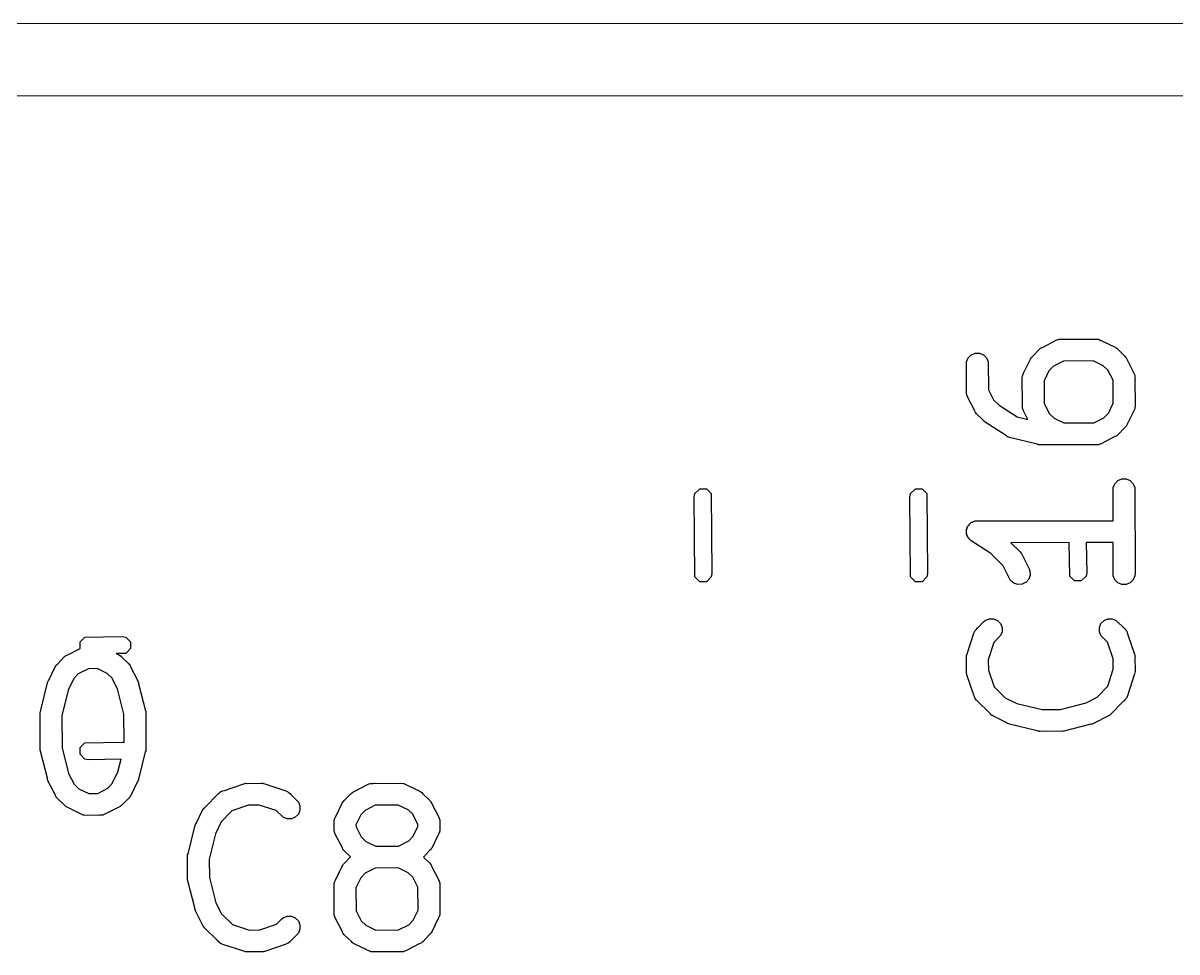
# Model space of a CAD drawing. Extents: x 94 to 206, y -143 to -44.
# Drawn here: x 155.87 to 163.73, y -86.15 to -79.82 of the extents above; entities that cross this region are included whole.
import ezdxf

# ---------------------------------------------------------------- set-up
doc = ezdxf.new("R2010")
doc.units = 0
doc.layers.add('BLACK', color=7, linetype='CONTINUOUS')

msp = doc.modelspace()

# ---------------------------------------------------------------- linework, layer by layer
at = {"layer": 'BLACK', "linetype": 'CONTINUOUS'}
for p, q in [((129.691227, -79.824804), (177.52, -79.82)), ((177.270031, -80.315226), (129.985233, -80.319975)), ((162.797976, -82.042681), (162.803725, -82.037962)), ((162.803725, -82.037962), (162.805025, -82.036464)), ((162.805025, -82.036464), (162.806438, -82.035736)), ((162.806438, -82.035736), (162.809341, -82.033354)), ((162.809341, -82.033354), (162.818151, -82.029704)), ((162.818151, -82.029704), (162.912706, -81.981013)), ((162.912706, -81.981013), (162.926437, -81.975758)), ((162.926437, -81.975758), (162.929126, -81.975566)), ((162.929126, -81.975566), (162.931615, -81.974536)), ((162.931615, -81.974536), (162.944684, -81.974461)), ((162.944684, -81.974461), (162.955627, -81.973684)), ((162.955627, -81.973684), (162.957736, -81.974387)), ((162.957736, -81.974387), (163.184342, -81.973095)), ((163.184342, -81.973095), (163.198974, -81.974536)), ((163.198974, -81.974536), (163.201463, -81.975567)), ((163.201463, -81.975567), (163.204151, -81.975758)), ((163.204151, -81.975758), (163.217144, -81.982062)), ((163.217144, -81.982062), (163.22601, -81.985735)), ((163.22601, -81.985735), (163.227232, -81.986957)), ((163.227232, -81.986957), (163.313121, -82.028632)), ((163.313121, -82.028632), (163.319417, -82.032595)), ((163.319417, -82.032595), (163.321247, -82.033353)), ((163.321247, -82.033353), (163.322418, -82.034484)), ((163.322418, -82.034484), (163.325564, -82.036464)), ((163.325564, -82.036464), (163.331195, -82.042957)), ((162.30126, -82.128701), (162.312459, -82.101665)), ((162.312459, -82.101665), (162.333151, -82.080973)), ((162.333151, -82.080973), (162.360187, -82.069774)), ((162.360187, -82.069774), (162.389451, -82.069774)), ((162.389451, -82.069774), (162.416487, -82.080973)), ((162.416487, -82.080973), (162.437179, -82.101665)), ((162.437179, -82.101665), (162.448378, -82.128701)), ((162.694633, -82.19568), (162.736308, -82.109792)), ((162.736308, -82.109792), (162.740272, -82.103492)), ((162.740272, -82.103492), (162.74103, -82.101665)), ((162.74103, -82.101665), (162.74216, -82.100494)), ((162.74216, -82.100494), (162.74414, -82.097349)), ((162.74414, -82.097349), (162.750634, -82.091716)), ((162.750634, -82.091716), (162.797976, -82.042681)), ((163.331195, -82.042957), (163.380232, -82.090299)), ((163.380232, -82.090299), (163.38495, -82.096048)), ((163.38495, -82.096048), (163.38645, -82.097349)), ((163.38645, -82.097349), (163.387177, -82.098762)), ((163.387177, -82.098762), (163.38956, -82.101665)), ((163.38956, -82.101665), (163.393209, -82.110475)), ((163.393209, -82.110475), (163.441901, -82.20503)), ((162.299819, -82.143333), (162.30126, -82.128701)), ((162.301077, -82.32242), (162.299819, -82.143333)), ((162.448378, -82.128701), (162.449709, -82.318197)), ((162.693411, -82.196903), (162.694633, -82.19568)), ((162.862823, -82.189736), (162.829571, -82.258266)), ((162.893067, -82.158409), (162.862823, -82.189736)), ((162.961818, -82.123006), (162.893067, -82.158409)), ((163.164554, -82.12185), (162.961818, -82.123006)), ((163.233176, -82.155147), (163.164554, -82.12185)), ((163.264504, -82.185392), (163.233176, -82.155147)), ((163.299928, -82.254182), (163.264504, -82.185392)), ((162.680771, -82.238571), (162.682212, -82.223939)), ((162.682029, -82.417658), (162.680771, -82.238571)), ((162.682212, -82.223939), (162.683243, -82.221449)), ((162.683243, -82.221449), (162.683434, -82.218762)), ((162.683434, -82.218762), (162.689738, -82.205768)), ((162.689738, -82.205768), (162.693411, -82.196903)), ((162.829571, -82.258266), (162.830661, -82.413435)), ((163.301018, -82.409351), (163.299928, -82.254182)), ((163.441901, -82.20503), (163.447156, -82.218761)), ((163.447156, -82.218761), (163.447347, -82.22145)), ((163.447347, -82.22145), (163.448378, -82.223939)), ((163.448378, -82.223939), (163.448471, -82.237278)), ((163.448471, -82.237278), (163.44923, -82.247951)), ((163.44923, -82.247951), (163.44856, -82.249958)), ((163.44856, -82.249958), (163.449819, -82.429047)), ((162.300408, -82.324428), (162.301077, -82.32242)), ((162.301166, -82.3351), (162.300408, -82.324428)), ((162.30126, -82.348441), (162.301166, -82.3351)), ((162.302291, -82.35093), (162.30126, -82.348441)), ((162.302482, -82.353618), (162.302291, -82.35093)), ((162.449709, -82.318197), (162.485133, -82.386988)), ((162.307737, -82.36735), (162.302482, -82.353618)), ((162.356429, -82.461906), (162.307737, -82.36735)), ((162.485133, -82.386988), (162.522154, -82.422729)), ((162.522154, -82.422729), (162.64654, -82.50427)), ((162.68136, -82.419666), (162.682029, -82.417658)), ((162.682118, -82.430338), (162.68136, -82.419666)), ((162.682212, -82.443679), (162.682118, -82.430338)), ((162.830661, -82.413435), (162.866085, -82.482226)), ((163.267767, -82.47788), (163.301018, -82.409351)), ((163.449819, -82.429047), (163.448378, -82.443679)), ((162.360078, -82.470715), (162.356429, -82.461906)), ((162.36246, -82.473617), (162.360078, -82.470715)), ((162.363188, -82.475031), (162.36246, -82.473617)), ((162.364686, -82.47633), (162.363188, -82.475031)), ((162.369405, -82.48208), (162.364686, -82.47633)), ((162.413958, -82.525093), (162.369405, -82.48208)), ((162.64654, -82.50427), (162.719241, -82.521919)), ((162.683243, -82.446168), (162.682212, -82.443679)), ((162.683434, -82.448856), (162.683243, -82.446168)), ((162.688689, -82.462588), (162.683434, -82.448856)), ((162.719241, -82.521919), (162.688689, -82.462588)), ((162.866085, -82.482226), (162.897413, -82.512471)), ((163.168833, -82.544579), (163.237521, -82.509207)), ((163.237521, -82.509207), (163.267767, -82.47788)), ((163.435957, -82.471936), (163.394282, -82.557826)), ((163.437179, -82.470715), (163.435957, -82.471936)), ((163.440848, -82.461855), (163.437179, -82.470715)), ((163.447156, -82.448857), (163.440848, -82.461855)), ((163.447347, -82.446167), (163.447156, -82.448857)), ((163.448378, -82.443679), (163.447347, -82.446167)), ((162.417079, -82.529754), (162.413958, -82.525093)), ((162.428325, -82.538965), (162.417079, -82.529754)), ((162.428389, -82.539026), (162.428325, -82.538965)), ((162.428411, -82.539035), (162.428389, -82.539026)), ((162.428454, -82.53907), (162.428411, -82.539035)), ((162.572367, -82.633412), (162.428454, -82.53907)), ((162.897413, -82.512471), (162.965115, -82.545321)), ((162.965115, -82.545321), (163.168833, -82.544579)), ((163.379953, -82.575902), (163.332612, -82.624938)), ((163.38645, -82.570269), (163.379953, -82.575902)), ((163.388429, -82.567123), (163.38645, -82.570269)), ((163.38956, -82.565953), (163.388429, -82.567123)), ((163.390317, -82.564125), (163.38956, -82.565953)), ((163.394282, -82.557826), (163.390317, -82.564125)), ((162.580878, -82.639718), (162.572367, -82.633412)), ((162.583315, -82.640589), (162.580878, -82.639718)), ((162.584286, -82.641225), (162.583315, -82.640589)), ((162.5861, -82.641583), (162.584286, -82.641225)), ((162.594724, -82.644665), (162.5861, -82.641583)), ((162.781089, -82.689905), (162.594724, -82.644665)), ((163.312435, -82.637914), (163.217883, -82.686605)), ((163.321247, -82.634265), (163.312435, -82.637914)), ((163.324151, -82.631881), (163.321247, -82.634265)), ((163.325564, -82.631154), (163.324151, -82.631881)), ((163.326863, -82.629655), (163.325564, -82.631154)), ((163.332612, -82.624938), (163.326863, -82.629655)), ((162.788758, -82.693082), (162.781089, -82.689905)), ((162.797872, -82.693979), (162.788758, -82.693082)), ((162.799744, -82.694434), (162.797872, -82.693979)), ((162.800836, -82.694271), (162.799744, -82.694434)), ((162.80339, -82.694523), (162.800836, -82.694271)), ((163.172692, -82.693177), (162.80339, -82.694523)), ((163.174961, -82.693934), (163.172692, -82.693177)), ((163.186302, -82.693128), (163.174961, -82.693934)), ((163.198974, -82.693082), (163.186302, -82.693128)), ((163.201463, -82.69205), (163.198974, -82.693082)), ((163.204151, -82.69186), (163.201463, -82.69205)), ((163.217883, -82.686605), (163.204151, -82.69186)), ((163.30126, -82.985844), (163.312459, -82.958808)), ((163.312459, -82.958808), (163.333151, -82.938116)), ((163.333151, -82.938116), (163.360187, -82.926917)), ((163.360187, -82.926917), (163.389451, -82.926917)), ((163.389451, -82.926917), (163.416487, -82.938116)), ((163.416487, -82.938116), (163.437179, -82.958808)), ((163.437179, -82.958808), (163.448378, -82.985844)), ((160.445, -83.048748), (160.449567, -83.025787)), ((160.449567, -83.594213), (160.445, -83.048748)), ((160.449567, -83.025787), (160.482039, -82.993315)), ((160.482039, -82.993315), (160.527961, -82.993315)), ((160.527961, -82.993315), (160.560433, -83.025787)), ((160.560433, -83.025787), (160.565, -83.571252)), ((161.915, -83.048748), (161.919567, -83.025787)), ((161.919567, -83.594213), (161.915, -83.048748)), ((161.919567, -83.025787), (161.952039, -82.993315)), ((161.952039, -82.993315), (161.997961, -82.993315)), ((161.997961, -82.993315), (162.030433, -83.025787)), ((162.030433, -83.025787), (162.035, -83.571252)), ((163.299819, -83.000476), (163.30126, -82.985844)), ((163.300337, -83.211295), (163.299819, -83.000476)), ((163.448378, -82.985844), (163.449819, -83.571904)), ((162.33994, -83.221017), (162.346046, -83.216929)), ((162.346046, -83.216929), (162.353326, -83.215472)), ((162.353326, -83.215472), (162.360187, -83.212631)), ((162.360187, -83.212631), (162.367587, -83.21262)), ((162.367587, -83.21262), (162.37474, -83.21119)), ((162.37474, -83.21119), (162.381868, -83.2126)), ((162.381868, -83.2126), (163.300337, -83.211295)), ((162.299819, -83.286269), (162.30126, -83.278984)), ((162.30126, -83.293473), (162.299819, -83.286269)), ((162.30126, -83.271558), (162.304072, -83.264769)), ((162.30126, -83.278984), (162.30126, -83.271558)), ((162.30126, -83.300822), (162.30126, -83.293473)), ((162.304072, -83.264769), (162.305498, -83.257561)), ((162.305498, -83.257561), (162.309617, -83.251382)), ((162.309617, -83.251382), (162.312459, -83.244522)), ((162.312459, -83.244522), (162.317654, -83.239326)), ((162.317654, -83.239326), (162.321731, -83.233212)), ((162.321731, -83.233212), (162.3279, -83.22908)), ((162.3279, -83.22908), (162.333151, -83.22383)), ((162.333151, -83.22383), (162.33994, -83.221017)), ((162.304101, -83.307682), (162.30126, -83.300822)), ((162.305558, -83.314963), (162.304101, -83.307682)), ((162.309646, -83.321068), (162.305558, -83.314963)), ((162.312459, -83.327858), (162.309646, -83.321068)), ((162.317709, -83.333108), (162.312459, -83.327858)), ((162.321841, -83.339278), (162.317709, -83.333108)), ((162.333099, -83.348498), (162.321841, -83.339278)), ((162.333151, -83.34855), (162.333099, -83.348498)), ((162.333173, -83.348559), (162.333151, -83.34855)), ((162.333216, -83.348594), (162.333173, -83.348559)), ((162.465532, -83.435333), (162.333216, -83.348594)), ((163.001253, -83.3603), (162.601958, -83.360867)), ((162.601958, -83.360867), (162.665947, -83.423633)), ((163.004567, -83.589228), (163.001253, -83.3603)), ((163.300702, -83.359875), (163.117016, -83.360135)), ((163.117016, -83.360135), (163.12, -83.566267)), ((163.30126, -83.586536), (163.300702, -83.359875)), ((162.549881, -83.51807), (162.465532, -83.435333)), ((162.665947, -83.423633), (162.670667, -83.429383)), ((162.670667, -83.429383), (162.672164, -83.430682)), ((162.672164, -83.430682), (162.67289, -83.432092)), ((162.67289, -83.432092), (162.675275, -83.434998)), ((162.675275, -83.434998), (162.678926, -83.443813)), ((162.678926, -83.443813), (162.727615, -83.538363)), ((162.601283, -83.617888), (162.549881, -83.51807)), ((160.482039, -83.626685), (160.449567, -83.594213)), ((160.560433, -83.594213), (160.527961, -83.626685)), ((160.565, -83.571252), (160.560433, -83.594213)), ((161.952039, -83.626685), (161.919567, -83.594213)), ((162.030433, -83.594213), (161.997961, -83.626685)), ((162.035, -83.571252), (162.030433, -83.594213)), ((162.72569, -83.609046), (162.706517, -83.631153)), ((162.734944, -83.581284), (162.72569, -83.609046)), ((162.727615, -83.538363), (162.73287, -83.552094)), ((162.73287, -83.552094), (162.734944, -83.581284)), ((163.037039, -83.6217), (163.004567, -83.589228)), ((163.115433, -83.589228), (163.082961, -83.6217)), ((163.12, -83.566267), (163.115433, -83.589228)), ((163.312459, -83.613572), (163.30126, -83.586536)), ((163.448378, -83.586536), (163.437179, -83.613572)), ((163.449819, -83.571904), (163.448378, -83.586536)), ((160.527961, -83.626685), (160.482039, -83.626685)), ((161.997961, -83.626685), (161.952039, -83.626685)), ((162.623391, -83.637061), (162.601283, -83.617888)), ((162.651152, -83.646315), (162.623391, -83.637061)), ((162.680342, -83.644241), (162.651152, -83.646315)), ((162.706517, -83.631153), (162.680342, -83.644241)), ((163.082961, -83.6217), (163.037039, -83.6217)), ((163.333151, -83.634264), (163.312459, -83.613572)), ((163.360187, -83.645463), (163.333151, -83.634264)), ((163.389451, -83.645463), (163.360187, -83.645463)), ((163.416487, -83.634264), (163.389451, -83.645463)), ((163.437179, -83.613572), (163.416487, -83.634264)), ((162.377608, -83.94065), (162.417024, -83.899824)), ((162.417024, -83.899824), (162.428389, -83.890497)), ((162.428389, -83.890497), (162.455425, -83.879298)), ((162.455425, -83.879298), (162.484688, -83.879298)), ((162.484688, -83.879298), (162.511724, -83.890497)), ((162.511724, -83.890497), (162.532417, -83.91119)), ((162.532417, -83.91119), (162.543616, -83.938226)), ((163.206021, -83.938226), (163.217219, -83.91119)), ((163.217219, -83.91119), (163.237912, -83.890497)), ((163.237912, -83.890497), (163.264948, -83.879298)), ((163.264948, -83.879298), (163.294211, -83.879298)), ((163.294211, -83.879298), (163.321247, -83.890496)), ((163.321247, -83.890496), (163.380232, -83.947442)), ((156.258732, -84.037039), (156.291204, -84.004567)), ((156.291204, -84.004567), (156.545835, -84)), ((156.545835, -84), (156.568796, -84.004567)), ((156.568796, -84.004567), (156.601268, -84.037039)), ((162.305138, -84.119337), (162.351287, -83.976759)), ((162.351287, -83.976759), (162.357281, -83.963334)), ((162.357281, -83.963334), (162.359046, -83.961298)), ((162.359046, -83.961298), (162.360078, -83.958808)), ((162.360078, -83.958808), (162.371181, -83.947306)), ((162.371181, -83.947306), (162.376455, -83.941227)), ((162.376455, -83.941227), (162.377608, -83.94065)), ((162.532417, -83.994525), (162.486376, -84.042213)), ((162.543616, -83.967489), (162.532417, -83.994525)), ((162.543616, -83.938226), (162.543616, -83.967489)), ((163.206021, -83.967489), (163.206021, -83.938226)), ((163.21722, -83.994525), (163.206021, -83.967489)), ((163.226548, -84.005891), (163.21722, -83.994525)), ((163.380232, -83.947442), (163.38956, -83.958808)), ((163.38956, -83.958808), (163.39059, -83.961296)), ((163.39059, -83.961296), (163.392357, -83.963333)), ((163.392357, -83.963333), (163.396804, -83.976296)), ((163.396804, -83.976296), (163.400759, -83.985844)), ((163.400759, -83.985844), (163.400759, -83.987824)), ((163.400759, -83.987824), (163.44597, -84.119615)), ((156.170475, -84.126428), (156.258732, -84.08098)), ((156.258732, -84.08098), (156.258732, -84.037039)), ((156.601268, -84.082961), (156.568796, -84.115433)), ((156.601268, -84.037039), (156.601268, -84.082961)), ((162.486376, -84.042213), (162.448767, -84.158406)), ((163.26127, -84.039412), (163.226548, -84.005891)), ((163.299934, -84.152118), (163.26127, -84.039412)), ((156.102958, -84.18844), (156.1503, -84.139405)), ((156.1503, -84.139405), (156.156049, -84.134686)), ((156.156049, -84.134686), (156.157349, -84.133188)), ((156.157349, -84.133188), (156.158762, -84.13246)), ((156.158762, -84.13246), (156.161665, -84.130078)), ((156.161665, -84.130078), (156.170475, -84.126428)), ((156.568796, -84.115433), (156.504513, -84.116585)), ((156.504513, -84.116585), (156.522588, -84.125356)), ((156.522588, -84.125356), (156.528887, -84.12932)), ((156.528887, -84.12932), (156.530715, -84.130078)), ((156.530715, -84.130078), (156.531885, -84.131208)), ((156.531885, -84.131208), (156.535031, -84.133188)), ((156.535031, -84.133188), (156.540663, -84.139682)), ((156.540663, -84.139682), (156.589699, -84.187024)), ((162.299819, -84.143333), (162.300548, -84.135927)), ((162.301069, -84.23865), (162.299819, -84.143333)), ((162.300408, -84.133953), (162.300889, -84.132466)), ((162.300548, -84.135927), (162.300408, -84.133953)), ((162.300889, -84.132466), (162.30126, -84.128701)), ((162.30126, -84.128701), (162.305138, -84.119337)), ((162.448767, -84.158406), (162.449703, -84.229784)), ((163.30087, -84.223497), (163.299934, -84.152118)), ((163.44597, -84.119615), (163.447619, -84.12687)), ((163.447619, -84.12687), (163.448378, -84.128701)), ((163.448378, -84.128701), (163.448398, -84.130297)), ((163.448398, -84.130297), (163.44923, -84.133952)), ((163.44923, -84.133952), (163.448568, -84.143252)), ((163.448568, -84.143252), (163.449819, -84.238571)), ((156.044365, -84.297747), (156.088632, -84.206516)), ((156.088632, -84.206516), (156.092596, -84.200216)), ((156.092596, -84.200216), (156.093354, -84.198389)), ((156.093354, -84.198389), (156.094484, -84.197218)), ((156.094484, -84.197218), (156.096464, -84.194073)), ((156.096464, -84.194073), (156.102958, -84.18844)), ((156.314372, -84.219611), (156.245391, -84.255133)), ((156.374533, -84.218822), (156.314372, -84.219611)), ((156.442643, -84.251871), (156.374533, -84.218822)), ((156.589699, -84.187024), (156.594417, -84.192773)), ((156.594417, -84.192773), (156.595916, -84.194073)), ((156.595916, -84.194073), (156.596643, -84.195486)), ((156.596643, -84.195486), (156.599026, -84.198389)), ((156.599026, -84.198389), (156.602675, -84.207199)), ((156.602675, -84.207199), (156.651367, -84.301754)), ((162.300408, -84.247951), (162.301069, -84.23865)), ((162.449703, -84.229784), (162.488562, -84.343056)), ((163.263348, -84.339424), (163.30087, -84.223497)), ((163.449819, -84.238571), (163.449089, -84.245977)), ((155.990093, -84.50347), (156.035334, -84.317105)), ((156.035334, -84.317105), (156.035719, -84.316025)), ((156.035719, -84.316025), (156.035758, -84.315486)), ((156.035758, -84.315486), (156.036343, -84.314278)), ((156.036343, -84.314278), (156.040281, -84.303259)), ((156.040281, -84.303259), (156.044365, -84.297747)), ((156.215147, -84.28646), (156.176321, -84.366477)), ((156.245391, -84.255133), (156.215147, -84.28646)), ((156.47397, -84.282115), (156.442643, -84.251871)), ((156.512324, -84.356596), (156.47397, -84.282115)), ((156.651367, -84.301754), (156.651776, -84.302823)), ((156.651776, -84.302823), (156.652099, -84.303259)), ((156.652099, -84.303259), (156.652418, -84.304502)), ((156.652418, -84.304502), (156.656622, -84.315485)), ((156.656622, -84.315485), (156.657147, -84.322882)), ((162.301239, -84.251605), (162.300408, -84.247951)), ((162.30126, -84.253203), (162.301239, -84.251605)), ((162.302018, -84.255034), (162.30126, -84.253203)), ((162.303668, -84.262288), (162.302018, -84.255034)), ((162.348879, -84.394078), (162.303668, -84.262288)), ((163.4445, -84.262563), (163.398351, -84.405145)), ((163.448378, -84.253203), (163.4445, -84.262563)), ((163.448748, -84.249439), (163.448378, -84.253203)), ((163.44923, -84.247952), (163.448748, -84.249439)), ((163.449089, -84.245977), (163.44923, -84.247952)), ((156.176321, -84.366477), (156.134199, -84.539995)), ((156.556927, -84.529968), (156.512324, -84.356596)), ((156.657147, -84.322882), (156.704665, -84.507581)), ((162.348879, -84.396059), (162.348879, -84.394078)), ((162.352834, -84.405608), (162.348879, -84.396059)), ((162.488562, -84.343056), (162.564286, -84.417333)), ((163.190558, -84.413632), (163.263348, -84.339424)), ((162.357281, -84.41857), (162.352834, -84.405608)), ((162.359046, -84.420605), (162.357281, -84.41857)), ((162.360078, -84.423096), (162.359046, -84.420605)), ((162.369405, -84.434461), (162.360078, -84.423096)), ((162.465172, -84.528398), (162.369405, -84.434461)), ((162.564286, -84.417333), (162.644096, -84.456058)), ((162.644096, -84.456058), (162.817219, -84.498084)), ((162.941991, -84.496942), (163.115421, -84.452324)), ((163.115421, -84.452324), (163.190558, -84.413632)), ((163.371479, -84.441529), (163.284994, -84.529699)), ((163.373183, -84.440678), (163.371479, -84.441529)), ((163.379813, -84.433033), (163.373183, -84.440678)), ((163.389561, -84.423096), (163.379813, -84.433033)), ((163.390592, -84.420605), (163.389561, -84.423096)), ((163.392357, -84.418571), (163.390592, -84.420605)), ((163.398351, -84.405145), (163.392357, -84.418571)), ((155.985476, -84.525771), (155.985727, -84.523217)), ((155.986806, -84.759166), (155.985476, -84.525771)), ((155.985565, -84.522125), (155.986019, -84.520253)), ((155.985727, -84.523217), (155.985565, -84.522125)), ((155.986019, -84.520253), (155.986917, -84.511139)), ((155.986917, -84.511139), (155.990093, -84.50347)), ((156.134199, -84.539995), (156.135452, -84.759668)), ((156.558024, -84.722424), (156.556927, -84.529968)), ((156.704665, -84.507581), (156.70504, -84.510117)), ((156.70504, -84.510117), (156.705463, -84.511139)), ((156.705463, -84.511139), (156.705473, -84.513053)), ((156.705473, -84.513053), (156.706815, -84.522125)), ((156.706815, -84.522125), (156.705573, -84.53047)), ((156.705573, -84.53047), (156.706904, -84.763866)), ((162.471692, -84.535916), (162.465172, -84.528398)), ((162.474885, -84.537926), (162.471692, -84.535916)), ((162.476008, -84.539027), (162.474885, -84.537926)), ((162.47784, -84.539785), (162.476008, -84.539027)), ((162.484135, -84.543748), (162.47784, -84.539785)), ((162.575367, -84.588016), (162.484135, -84.543748)), ((162.817219, -84.498084), (162.941991, -84.496942)), ((163.264816, -84.542676), (163.170264, -84.591367)), ((163.273628, -84.539027), (163.264816, -84.542676)), ((163.276532, -84.536643), (163.273628, -84.539027)), ((163.277945, -84.535916), (163.276532, -84.536643)), ((163.279244, -84.534417), (163.277945, -84.535916)), ((163.284994, -84.529699), (163.279244, -84.534417)), ((162.580878, -84.592099), (162.575367, -84.588016)), ((162.591893, -84.596034), (162.580878, -84.592099)), ((162.593104, -84.596622), (162.591893, -84.596034)), ((162.593644, -84.59666), (162.593104, -84.596622)), ((162.594724, -84.597046), (162.593644, -84.59666)), ((162.781089, -84.642286), (162.594724, -84.597046)), ((163.149135, -84.597147), (162.964437, -84.644665)), ((163.156532, -84.596622), (163.149135, -84.597147)), ((163.167514, -84.592419), (163.156532, -84.596622)), ((163.168759, -84.592099), (163.167514, -84.592419)), ((163.169194, -84.591776), (163.168759, -84.592099)), ((163.170264, -84.591367), (163.169194, -84.591776)), ((162.788758, -84.645463), (162.781089, -84.642286)), ((162.797872, -84.64636), (162.788758, -84.645463)), ((162.799744, -84.646815), (162.797872, -84.64636)), ((162.800836, -84.646652), (162.799744, -84.646815)), ((162.80339, -84.646904), (162.800836, -84.646652)), ((162.941969, -84.645636), (162.80339, -84.646904)), ((162.949893, -84.646815), (162.941969, -84.645636)), ((162.958917, -84.64548), (162.949893, -84.646815)), ((162.960879, -84.645463), (162.958917, -84.64548)), ((162.9619, -84.64504), (162.960879, -84.645463)), ((162.964437, -84.644665), (162.9619, -84.64504)), ((155.985565, -84.767512), (155.986806, -84.759166)), ((155.986906, -84.776583), (155.985565, -84.767512)), ((155.986917, -84.778498), (155.986906, -84.776583)), ((155.987339, -84.779519), (155.986917, -84.778498)), ((155.987715, -84.782056), (155.987339, -84.779519)), ((156.035232, -84.966754), (155.987715, -84.782056)), ((156.135452, -84.759668), (156.180055, -84.93304)), ((156.258732, -84.757039), (156.291204, -84.724567)), ((156.258732, -84.802961), (156.258732, -84.757039)), ((156.291204, -84.724567), (156.545835, -84.72)), ((156.545835, -84.72), (156.558024, -84.722424)), ((156.702286, -84.786166), (156.657046, -84.972532)), ((156.705463, -84.778498), (156.702286, -84.786166)), ((156.70636, -84.769383), (156.705463, -84.778498)), ((156.706815, -84.767512), (156.70636, -84.769383)), ((156.706904, -84.763866), (156.706652, -84.766419)), ((156.706652, -84.766419), (156.706815, -84.767512)), ((156.291204, -84.835433), (156.258732, -84.802961)), ((156.314165, -84.84), (156.291204, -84.835433)), ((156.537216, -84.835999), (156.314165, -84.84)), ((156.516058, -84.923159), (156.537216, -84.835999)), ((156.180055, -84.93304), (156.21841, -85.007521)), ((156.477233, -85.003175), (156.516058, -84.923159)), ((156.035758, -84.974151), (156.035232, -84.966754)), ((156.03996, -84.985133), (156.035758, -84.974151)), ((156.040281, -84.986378), (156.03996, -84.985133)), ((156.040603, -84.986813), (156.040281, -84.986378)), ((156.041013, -84.987883), (156.040603, -84.986813)), ((156.089703, -85.082435), (156.041013, -84.987883)), ((156.21841, -85.007521), (156.249737, -85.037767)), ((156.446987, -85.034504), (156.477233, -85.003175)), ((156.648016, -84.991888), (156.603748, -85.083121)), ((156.652099, -84.986378), (156.648016, -84.991888)), ((156.656034, -84.975362), (156.652099, -84.986378)), ((156.656622, -84.974152), (156.656034, -84.975362)), ((156.65666, -84.973611), (156.656622, -84.974152)), ((156.657046, -84.972532), (156.65666, -84.973611)), ((157.242111, -85.048879), (157.373901, -85.003668)), ((157.373901, -85.003668), (157.381156, -85.002018)), ((157.381156, -85.002018), (157.382987, -85.00126)), ((157.382987, -85.00126), (157.384583, -85.001239)), ((157.384583, -85.001239), (157.388238, -85.000408)), ((157.388238, -85.000408), (157.397538, -85.001069)), ((157.397538, -85.001069), (157.492857, -84.999819)), ((157.492857, -84.999819), (157.500262, -85.000548)), ((157.500262, -85.000548), (157.502237, -85.000408)), ((157.502237, -85.000408), (157.503723, -85.000889)), ((157.503723, -85.000889), (157.507489, -85.00126)), ((157.507489, -85.00126), (157.516852, -85.005138)), ((157.516852, -85.005138), (157.659431, -85.051287)), ((158.126666, -85.056428), (158.221221, -85.007737)), ((158.221221, -85.007737), (158.234952, -85.002482)), ((158.234952, -85.002482), (158.237641, -85.00229)), ((158.237641, -85.00229), (158.24013, -85.00126)), ((158.24013, -85.00126), (158.253469, -85.001166)), ((158.253469, -85.001166), (158.264142, -85.000408)), ((158.264142, -85.000408), (158.266149, -85.001077)), ((158.266149, -85.001077), (158.445238, -84.999819)), ((158.445238, -84.999819), (158.45987, -85.00126)), ((158.45987, -85.00126), (158.462359, -85.002291)), ((158.462359, -85.002291), (158.465047, -85.002482)), ((158.465047, -85.002482), (158.47804, -85.008786)), ((158.47804, -85.008786), (158.486906, -85.012459)), ((158.486906, -85.012459), (158.488128, -85.013681)), ((158.488128, -85.013681), (158.574017, -85.055356)), ((156.093353, -85.091247), (156.089703, -85.082435)), ((156.095736, -85.094151), (156.093353, -85.091247)), ((156.096464, -85.095564), (156.095736, -85.094151)), ((156.097962, -85.096863), (156.096464, -85.095564)), ((156.10268, -85.102612), (156.097962, -85.096863)), ((156.151715, -85.149953), (156.10268, -85.102612)), ((156.249737, -85.037767), (156.317846, -85.070815)), ((156.317846, -85.070815), (156.378007, -85.070026)), ((156.378007, -85.070026), (156.446987, -85.034504)), ((156.589422, -85.101195), (156.542081, -85.150232)), ((156.595916, -85.095564), (156.589422, -85.101195)), ((156.597895, -85.092418), (156.595916, -85.095564)), ((156.599027, -85.091247), (156.597895, -85.092418)), ((156.599784, -85.089417), (156.599027, -85.091247)), ((156.603748, -85.083121), (156.599784, -85.089417)), ((157.107797, -85.165167), (157.201729, -85.069405)), ((157.201729, -85.069405), (157.213094, -85.060077)), ((157.213094, -85.060077), (157.215584, -85.059045)), ((157.215584, -85.059045), (157.217619, -85.057281)), ((157.217619, -85.057281), (157.230581, -85.052834)), ((157.230581, -85.052834), (157.240131, -85.048879)), ((157.240131, -85.048879), (157.242111, -85.048879)), ((157.659431, -85.051287), (157.672856, -85.057281)), ((157.672856, -85.057281), (157.674891, -85.059046)), ((157.674891, -85.059046), (157.677382, -85.060078)), ((157.677382, -85.060078), (157.688883, -85.071181)), ((157.688883, -85.071181), (157.694963, -85.076455)), ((157.694963, -85.076455), (157.695539, -85.077608)), ((157.695539, -85.077608), (157.736366, -85.117024)), ((158.059149, -85.11844), (158.106491, -85.069405)), ((158.106491, -85.069405), (158.11224, -85.064686)), ((158.11224, -85.064686), (158.11354, -85.063188)), ((158.11354, -85.063188), (158.114953, -85.06246)), ((158.114953, -85.06246), (158.117856, -85.060078)), ((158.117856, -85.060078), (158.126666, -85.056428)), ((158.574017, -85.055356), (158.580316, -85.05932)), ((158.580316, -85.05932), (158.582144, -85.060078)), ((158.582144, -85.060078), (158.583314, -85.061208)), ((158.583314, -85.061208), (158.58646, -85.063188)), ((158.58646, -85.063188), (158.592092, -85.069682)), ((158.592092, -85.069682), (158.641128, -85.117024)), ((156.157349, -85.15645), (156.151715, -85.149953)), ((156.160494, -85.158429), (156.157349, -85.15645)), ((156.161665, -85.15956), (156.160494, -85.158429)), ((156.163492, -85.160317), (156.161665, -85.15956)), ((156.169792, -85.164282), (156.163492, -85.160317)), ((156.255681, -85.205957), (156.169792, -85.164282)), ((156.521904, -85.163209), (156.42735, -85.211901)), ((156.530715, -85.15956), (156.521904, -85.163209)), ((156.533617, -85.157177), (156.530715, -85.15956)), ((156.535031, -85.15645), (156.533617, -85.157177)), ((156.536331, -85.15495), (156.535031, -85.15645)), ((156.542081, -85.150232), (156.536331, -85.15495)), ((157.048175, -85.275366), (157.092442, -85.184135)), ((157.092442, -85.184135), (157.096406, -85.177835)), ((157.096406, -85.177835), (157.097164, -85.176008)), ((157.097164, -85.176008), (157.098261, -85.174888)), ((157.098261, -85.174888), (157.100274, -85.171692)), ((157.100274, -85.171692), (157.107797, -85.165167)), ((157.406404, -85.149703), (157.293135, -85.188561)), ((157.477783, -85.148767), (157.406404, -85.149703)), ((157.593976, -85.186376), (157.477783, -85.148767)), ((157.736366, -85.117024), (157.745693, -85.128389)), ((157.745693, -85.128389), (157.756892, -85.155425)), ((157.756892, -85.184688), (157.745693, -85.211724)), ((157.756892, -85.155425), (157.756892, -85.184688)), ((158.003148, -85.222404), (158.044823, -85.136516)), ((158.044823, -85.136516), (158.048787, -85.130216)), ((158.048787, -85.130216), (158.049545, -85.128389)), ((158.049545, -85.128389), (158.050675, -85.127218)), ((158.050675, -85.127218), (158.052655, -85.124073)), ((158.052655, -85.124073), (158.059149, -85.11844)), ((158.270373, -85.149709), (158.201582, -85.185133)), ((158.425542, -85.148619), (158.270373, -85.149709)), ((158.494072, -85.181871), (158.425542, -85.148619)), ((158.525399, -85.212115), (158.494072, -85.181871)), ((158.641128, -85.117024), (158.645846, -85.122773)), ((158.645846, -85.122773), (158.647345, -85.124073)), ((158.647345, -85.124073), (158.648072, -85.125486)), ((158.648072, -85.125486), (158.650455, -85.128389)), ((158.650455, -85.128389), (158.654104, -85.137199)), ((158.654104, -85.137199), (158.702796, -85.231754)), ((156.256903, -85.207179), (156.255681, -85.205957)), ((156.265762, -85.210848), (156.256903, -85.207179)), ((156.278761, -85.217156), (156.265762, -85.210848)), ((156.28145, -85.217347), (156.278761, -85.217156)), ((156.283939, -85.218378), (156.28145, -85.217347)), ((156.298571, -85.219819), (156.283939, -85.218378)), ((156.382877, -85.218713), (156.298571, -85.219819)), ((156.384428, -85.21923), (156.382877, -85.218713)), ((156.393697, -85.218571), (156.384428, -85.21923)), ((156.408441, -85.218378), (156.393697, -85.218571)), ((156.41093, -85.217346), (156.408441, -85.218378)), ((156.413618, -85.217156), (156.41093, -85.217346)), ((156.42735, -85.211901), (156.413618, -85.217156)), ((157.293135, -85.188561), (157.218856, -85.264286)), ((157.641665, -85.232417), (157.593976, -85.186376)), ((157.668701, -85.243616), (157.641665, -85.232417)), ((157.697964, -85.243616), (157.668701, -85.243616)), ((157.725, -85.232417), (157.697964, -85.243616)), ((157.745693, -85.211724), (157.725, -85.232417)), ((157.989286, -85.265295), (157.990727, -85.250663)), ((157.990727, -85.250663), (157.991758, -85.248173)), ((157.991758, -85.248173), (157.991949, -85.245486)), ((157.991949, -85.245486), (157.998253, -85.232492)), ((157.998253, -85.232492), (158.001926, -85.223627)), ((158.001926, -85.223627), (158.003148, -85.222404)), ((158.171338, -85.21646), (158.138614, -85.283901)), ((158.201582, -85.185133), (158.171338, -85.21646)), ((158.561087, -85.281418), (158.525399, -85.212115)), ((158.702796, -85.231754), (158.708051, -85.245485)), ((158.708051, -85.245485), (158.708242, -85.248174)), ((158.708242, -85.248174), (158.709273, -85.250663)), ((158.709273, -85.250663), (158.709685, -85.268492)), ((156.993903, -85.481089), (157.039144, -85.294724)), ((157.039144, -85.294724), (157.039529, -85.293644)), ((157.039529, -85.293644), (157.039568, -85.293105)), ((157.039568, -85.293105), (157.040153, -85.291897)), ((157.040153, -85.291897), (157.044091, -85.280878)), ((157.044091, -85.280878), (157.048175, -85.275366)), ((157.218856, -85.264286), (157.180131, -85.344096)), ((157.990151, -85.302702), (157.989286, -85.265295)), ((157.989875, -85.303533), (157.990151, -85.302702)), ((157.990314, -85.309715), (157.989875, -85.303533)), ((157.990727, -85.327546), (157.990314, -85.309715)), ((157.991758, -85.330035), (157.990727, -85.327546)), ((157.991949, -85.332723), (157.991758, -85.330035)), ((157.997204, -85.346455), (157.991949, -85.332723)), ((158.138614, -85.283901), (158.138912, -85.29679)), ((158.138912, -85.29679), (158.1746, -85.366093)), ((158.528662, -85.361747), (158.561385, -85.294307)), ((158.561385, -85.294307), (158.561087, -85.281418)), ((158.708051, -85.332724), (158.701743, -85.345722)), ((158.708242, -85.330034), (158.708051, -85.332724)), ((158.709273, -85.327546), (158.708242, -85.330034)), ((158.710714, -85.312914), (158.709273, -85.327546)), ((158.709685, -85.268492), (158.710125, -85.274675)), ((158.710125, -85.274675), (158.709848, -85.275505)), ((158.709848, -85.275505), (158.710714, -85.312914)), ((157.180131, -85.344096), (157.138105, -85.517219)), ((158.045896, -85.441011), (157.997204, -85.346455)), ((158.1746, -85.366093), (158.205928, -85.396338)), ((158.205928, -85.396338), (158.274457, -85.429589)), ((158.429626, -85.428499), (158.498417, -85.393075)), ((158.498417, -85.393075), (158.528662, -85.361747)), ((158.696852, -85.355803), (158.655177, -85.441693)), ((158.698074, -85.354582), (158.696852, -85.355803)), ((158.701743, -85.345722), (158.698074, -85.354582)), ((156.989375, -85.499744), (156.989829, -85.497872)), ((156.989829, -85.497872), (156.990727, -85.488758)), ((156.990727, -85.488758), (156.993903, -85.481089)), ((158.049545, -85.44982), (158.045896, -85.441011)), ((158.051927, -85.452722), (158.049545, -85.44982)), ((158.052655, -85.454136), (158.051927, -85.452722)), ((158.054153, -85.455435), (158.052655, -85.454136)), ((158.058872, -85.461185), (158.054153, -85.455435)), ((158.101902, -85.502728), (158.058872, -85.461185)), ((158.274457, -85.429589), (158.429626, -85.428499)), ((158.64085, -85.459768), (158.598097, -85.504051)), ((158.647345, -85.454136), (158.64085, -85.459768)), ((158.649324, -85.45099), (158.647345, -85.454136)), ((158.650455, -85.44982), (158.649324, -85.45099)), ((158.651212, -85.447992), (158.650455, -85.44982)), ((158.655177, -85.441693), (158.651212, -85.447992)), ((156.989286, -85.50339), (156.989537, -85.500836)), ((156.990553, -85.641969), (156.989286, -85.50339)), ((156.989537, -85.500836), (156.989375, -85.499744)), ((157.138105, -85.517219), (157.139247, -85.641991)), ((158.003148, -85.650975), (158.044823, -85.565087)), ((158.044823, -85.565087), (158.048787, -85.558787)), ((158.048787, -85.558787), (158.049545, -85.55696)), ((158.049545, -85.55696), (158.050675, -85.555789)), ((158.050675, -85.555789), (158.052655, -85.552644)), ((158.052655, -85.552644), (158.059149, -85.547011)), ((158.059149, -85.547011), (158.101902, -85.502728)), ((158.425542, -85.57719), (158.270373, -85.57828)), ((158.494072, -85.610442), (158.425542, -85.57719)), ((158.598097, -85.504051), (158.641128, -85.545595)), ((158.641128, -85.545595), (158.645846, -85.551344)), ((158.645846, -85.551344), (158.647345, -85.552644)), ((158.647345, -85.552644), (158.648072, -85.554057)), ((158.648072, -85.554057), (158.650455, -85.55696)), ((158.650455, -85.55696), (158.654104, -85.56577)), ((158.654104, -85.56577), (158.702796, -85.660325)), ((156.989375, -85.649893), (156.990553, -85.641969)), ((156.990709, -85.658917), (156.989375, -85.649893)), ((157.139247, -85.641991), (157.183865, -85.815421)), ((157.998253, -85.661063), (158.001926, -85.652198)), ((158.001926, -85.652198), (158.003148, -85.650975)), ((158.171338, -85.645031), (158.138086, -85.713561)), ((158.201582, -85.613704), (158.171338, -85.645031)), ((158.270373, -85.57828), (158.201582, -85.613704)), ((158.525399, -85.640686), (158.494072, -85.610442)), ((158.560823, -85.709477), (158.525399, -85.640686)), ((156.990727, -85.660879), (156.990709, -85.658917)), ((156.991149, -85.6619), (156.990727, -85.660879)), ((156.991525, -85.664437), (156.991149, -85.6619)), ((157.039042, -85.849135), (156.991525, -85.664437)), ((157.989286, -85.693866), (157.990727, -85.679234)), ((157.990544, -85.872953), (157.989286, -85.693866)), ((157.990727, -85.679234), (157.991758, -85.676744)), ((157.991758, -85.676744), (157.991949, -85.674057)), ((157.991949, -85.674057), (157.998253, -85.661063)), ((158.138086, -85.713561), (158.139176, -85.86873)), ((158.561913, -85.864646), (158.560823, -85.709477)), ((158.702796, -85.660325), (158.708051, -85.674056)), ((158.708051, -85.674056), (158.708242, -85.676745)), ((158.708242, -85.676745), (158.709273, -85.679234)), ((158.709273, -85.679234), (158.709366, -85.692573)), ((158.709366, -85.692573), (158.710125, -85.703246)), ((158.710125, -85.703246), (158.709455, -85.705253)), ((158.709455, -85.705253), (158.710714, -85.884342)), ((157.039568, -85.856532), (157.039042, -85.849135)), ((157.04377, -85.867514), (157.039568, -85.856532)), ((157.044091, -85.868759), (157.04377, -85.867514)), ((157.044413, -85.869194), (157.044091, -85.868759)), ((157.044823, -85.870264), (157.044413, -85.869194)), ((157.093513, -85.964816), (157.044823, -85.870264)), ((157.183865, -85.815421), (157.222557, -85.890558)), ((157.222557, -85.890558), (157.296765, -85.963348)), ((157.989875, -85.874961), (157.990544, -85.872953)), ((157.990633, -85.885633), (157.989875, -85.874961)), ((157.990727, -85.898974), (157.990633, -85.885633)), ((158.139176, -85.86873), (158.174601, -85.937521)), ((158.528662, -85.933175), (158.561913, -85.864646)), ((158.710714, -85.884342), (158.709273, -85.898974)), ((157.097163, -85.973628), (157.093513, -85.964816)), ((157.296765, -85.963348), (157.412692, -86.00087)), ((157.48407, -85.999934), (157.596777, -85.961269)), ((157.596777, -85.961269), (157.630299, -85.926548)), ((157.630299, -85.926548), (157.641665, -85.91722)), ((157.641665, -85.91722), (157.668701, -85.906021)), ((157.668701, -85.906021), (157.697964, -85.906021)), ((157.697964, -85.906021), (157.725, -85.917219)), ((157.725, -85.917219), (157.745693, -85.937912)), ((157.745693, -85.937912), (157.756892, -85.964948)), ((157.756892, -85.964948), (157.756892, -85.994211)), ((157.991758, -85.901463), (157.990727, -85.898974)), ((157.991949, -85.904151), (157.991758, -85.901463)), ((157.997204, -85.917883), (157.991949, -85.904151)), ((158.045894, -86.012435), (157.997204, -85.917883)), ((158.174601, -85.937521), (158.205928, -85.967767)), ((158.205928, -85.967767), (158.274457, -86.001018)), ((158.429626, -85.999928), (158.498416, -85.964504)), ((158.498416, -85.964504), (158.528662, -85.933175)), ((158.696852, -85.927231), (158.655177, -86.013121)), ((158.698074, -85.92601), (158.696852, -85.927231)), ((158.701743, -85.91715), (158.698074, -85.92601)), ((158.708051, -85.904152), (158.701743, -85.91715)), ((158.708242, -85.901462), (158.708051, -85.904152)), ((158.709273, -85.898974), (158.708242, -85.901462)), ((157.099546, -85.976532), (157.097163, -85.973628)), ((157.100274, -85.977945), (157.099546, -85.976532)), ((157.101772, -85.979244), (157.100274, -85.977945)), ((157.106491, -85.984994), (157.101772, -85.979244)), ((157.19466, -86.071479), (157.106491, -85.984994)), ((157.412692, -86.00087), (157.48407, -85.999934)), ((157.745694, -86.021247), (157.688748, -86.080232)), ((157.756892, -85.994211), (157.745694, -86.021247)), ((158.049544, -86.021247), (158.045894, -86.012435)), ((158.051927, -86.024151), (158.049544, -86.021247)), ((158.052655, -86.025564), (158.051927, -86.024151)), ((158.054153, -86.026863), (158.052655, -86.025564)), ((158.058871, -86.032612), (158.054153, -86.026863)), ((158.107906, -86.079953), (158.058871, -86.032612)), ((158.274457, -86.001018), (158.429626, -85.999928)), ((158.640851, -86.031195), (158.59351, -86.080232)), ((158.647345, -86.025564), (158.640851, -86.031195)), ((158.649324, -86.022418), (158.647345, -86.025564)), ((158.650456, -86.021247), (158.649324, -86.022418)), ((158.651213, -86.019417), (158.650456, -86.021247)), ((158.655177, -86.013121), (158.651213, -86.019417)), ((157.195512, -86.073183), (157.19466, -86.071479)), ((157.203156, -86.079813), (157.195512, -86.073183)), ((157.213094, -86.089561), (157.203156, -86.079813)), ((157.215584, -86.090592), (157.213094, -86.089561)), ((157.217619, -86.092357), (157.215584, -86.090592)), ((157.231045, -86.098351), (157.217619, -86.092357)), ((157.373626, -86.1445), (157.231045, -86.098351)), ((157.648364, -86.100759), (157.516574, -86.14597)), ((157.650346, -86.100759), (157.648364, -86.100759)), ((157.659898, -86.096802), (157.650346, -86.100759)), ((157.672856, -86.092357), (157.659898, -86.096802)), ((157.674891, -86.090591), (157.672856, -86.092357)), ((157.677382, -86.08956), (157.674891, -86.090591)), ((157.688748, -86.080232), (157.677382, -86.08956)), ((158.11354, -86.08645), (158.107906, -86.079953)), ((158.116685, -86.088429), (158.11354, -86.08645)), ((158.117856, -86.08956), (158.116685, -86.088429)), ((158.119683, -86.090317), (158.117856, -86.08956)), ((158.125983, -86.094282), (158.119683, -86.090317)), ((158.211872, -86.135957), (158.125983, -86.094282)), ((158.573333, -86.093209), (158.478779, -86.141901)), ((158.582144, -86.08956), (158.573333, -86.093209)), ((158.585046, -86.087177), (158.582144, -86.08956)), ((158.58646, -86.08645), (158.585046, -86.087177)), ((158.58776, -86.08495), (158.58646, -86.08645)), ((158.59351, -86.080232), (158.58776, -86.08495)), ((157.382987, -86.148378), (157.373626, -86.1445)), ((157.38675, -86.148748), (157.382987, -86.148378)), ((157.388238, -86.14923), (157.38675, -86.148748)), ((157.390212, -86.149089), (157.388238, -86.14923)), ((157.397619, -86.149819), (157.390212, -86.149089)), ((157.492936, -86.148568), (157.397619, -86.149819)), ((157.502237, -86.14923), (157.492936, -86.148568)), ((157.505891, -86.148398), (157.502237, -86.14923)), ((157.507489, -86.148378), (157.505891, -86.148398)), ((157.50932, -86.147619), (157.507489, -86.148378)), ((157.516574, -86.14597), (157.50932, -86.147619)), ((158.213094, -86.137179), (158.211872, -86.135957)), ((158.221953, -86.140848), (158.213094, -86.137179)), ((158.234952, -86.147156), (158.221953, -86.140848)), ((158.237641, -86.147347), (158.234952, -86.147156)), ((158.24013, -86.148378), (158.237641, -86.147347)), ((158.254762, -86.149819), (158.24013, -86.148378)), ((158.433849, -86.14856), (158.254762, -86.149819)), ((158.435857, -86.14923), (158.433849, -86.14856)), ((158.446529, -86.148471), (158.435857, -86.14923)), ((158.45987, -86.148378), (158.446529, -86.148471)), ((158.462359, -86.147346), (158.45987, -86.148378)), ((158.465047, -86.147156), (158.462359, -86.147346)), ((158.478779, -86.141901), (158.465047, -86.147156))]:
    msp.add_line(p, q, dxfattribs=at)

doc.saveas('drawing.dxf')
